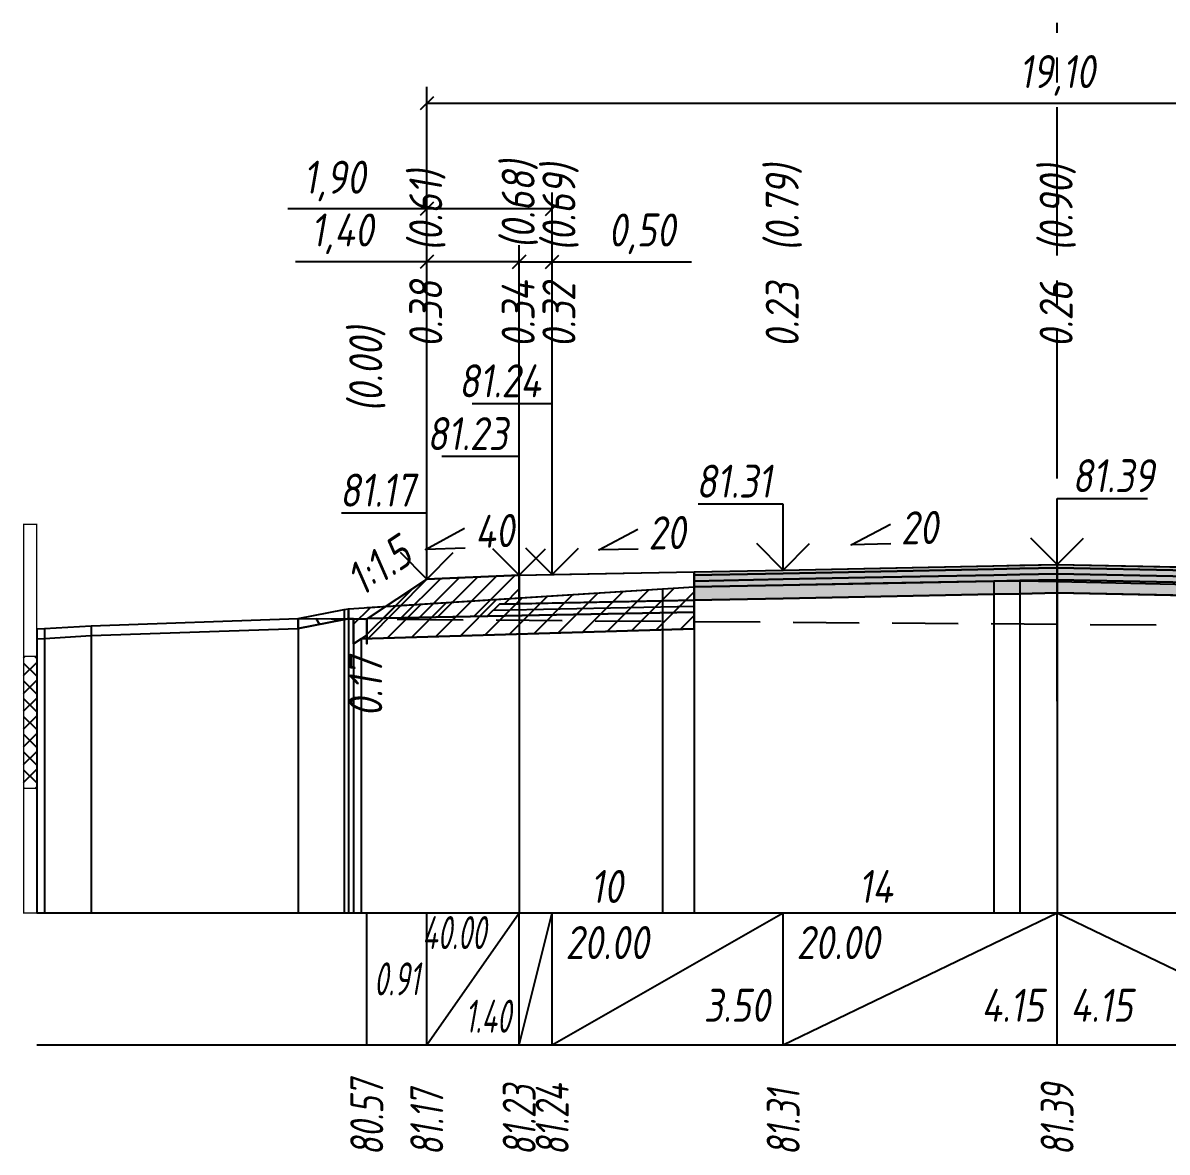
# Model space of a CAD drawing. Extents: x -717 to 1451, y -133302 to 233.
# Drawn here: x 78.9 to 165.6, y -28529.1 to -28443.6 of the extents above; entities that cross this region are included whole.
import ezdxf
from ezdxf.enums import TextEntityAlignment as Align

# ---------------------------------------------------------------- set-up
doc = ezdxf.new("R2010")
doc.units = 0
doc.linetypes.add('осевая2', pattern=[1.125, 0.75, -0.125, 0.125, -0.125])
doc.linetypes.add('штриховая', pattern=[0.75, 0.5, -0.25])
for name, color, linetype in [('Интерполированный поперечник', 2, 'Continuous'), ('Код_514', 1, 'Continuous'), ('Контур_0', 7, 'Continuous'), ('Контур_2521', 7, 'Continuous'), ('Контур_2564', 7, 'Continuous'), ('Контур_2660', 7, 'Continuous'), ('Контур_2665', 7, 'Continuous'), ('Контур_400', 7, 'Continuous'), ('Контур_508', 7, 'Continuous'), ('Контур_512', 7, 'Continuous'), ('Контур_513', 7, 'Continuous'), ('Контур_818', 7, 'Continuous'), ('Красный поперечник', 1, 'Continuous'), ('Линейка абсолютных высот', 7, 'Continuous'), ('Объём_2501', 7, 'Continuous'), ('Объём_2564', 7, 'Continuous'), ('Объём_2650', 7, 'Continuous'), ('Объём_2660', 7, 'Continuous'), ('Объём_2661', 7, 'Continuous'), ('Объём_2662', 7, 'Continuous'), ('Объём_2663', 7, 'Continuous'), ('Объём_2665', 7, 'Continuous'), ('Объём_2666', 7, 'Continuous'), ('Объём_2753', 7, 'Continuous'), ('Ось', 1, 'осевая2'), ('Откосы', 7, 'Continuous'), ('Отметки покрытия', 7, 'Continuous'), ('Рабочие отметки', 7, 'Continuous'), ('Рабочие отметки доп.', 7, 'Continuous'), ('Слои выравнивания', 7, 'Continuous'), ('Таблица', 7, 'Continuous'), ('Уклоны проезжей части', 7, 'Continuous'), ('Черный поперечник', 3, 'Continuous')]:
    doc.layers.add(name, color=color, linetype=linetype)
for name, color, linetype, true_color in [('Контур_2540', 2, 'Continuous', 0xffff00), ('Контур_2560', 2, 'Continuous', 0xffff00), ('Контур_2561', 7, 'Continuous', 0xff8040), ('Контур_2562', 3, 'Continuous', 0x00ff00), ('Контур_2563', 7, 'Continuous', 0xff8000), ('Контур_2570', 7, 'Continuous', 0x80ff00), ('Контур_2583', 3, 'Continuous', 0x00ff00), ('Контур_2725', 7, 'Continuous', 0x323232), ('Контур_2736', 4, 'Continuous', 0x00ffff), ('Контур_2737', 4, 'Continuous', 0x00ffff), ('Контур_2738', 4, 'Continuous', 0x00ffff), ('Контур_2739', 4, 'Continuous', 0x00ffff), ('Контур_2741', 4, 'Continuous', 0x00ffff), ('Контур_2742', 4, 'Continuous', 0x00ffff), ('Контур_2743', 4, 'Continuous', 0x00ffff), ('Контур_2744', 7, 'Continuous', 0xa4ffff), ('Контур_2745', 7, 'Continuous', 0xa4ffff), ('Контур_2747', 4, 'Continuous', 0x00ffff), ('Контур_2748', 4, 'Continuous', 0x00ffff), ('Контур_2749', 4, 'Continuous', 0x00ffff), ('Контур_2750', 4, 'Continuous', 0x00ffff), ('Контур_2751', 4, 'Continuous', 0x00ffff), ('Контур_2752', 4, 'Continuous', 0x00ffff), ('Контур_2760', 7, 'Continuous', 0x323232), ('Контур_2761', 7, 'Continuous', 0x323232), ('Контур_2762', 7, 'Continuous', 0x323232), ('Контур_2763', 7, 'Continuous', 0x323232), ('Контур_402', 7, 'Continuous', 0xff6464), ('Контур_703', 4, 'Continuous', 0x00ffff), ('Контур_705', 4, 'Continuous', 0x00ffff), ('Контур_707', 4, 'Continuous', 0x00ffff), ('Контур_720', 131, 'Continuous', 0xaaffff), ('Объём_2500', 7, 'Continuous', 0xc0c0c0), ('Объём_2520', 7, 'Continuous', 0x80ffff), ('Объём_2540', 2, 'Continuous', 0xffff00), ('Объём_2560', 2, 'Continuous', 0xffff00), ('Объём_2561', 7, 'Continuous', 0xff8040), ('Объём_2562', 3, 'Continuous', 0x00ff00), ('Объём_2563', 7, 'Continuous', 0xff8000), ('Объём_2583', 3, 'Continuous', 0x00ff00), ('Объём_2591', 3, 'Continuous', 0x00ff00), ('Объём_2595', 3, 'Continuous', 0x00ff00), ('Объём_2600', 7, 'Continuous', 0x808000), ('Объём_2746', 2, 'Continuous', 0xffff00)]:
    doc.layers.add(name, color=color, linetype=linetype, true_color=true_color)
doc.styles.get("Standard").update_dxf_attribs({"font": 'txt', "height": 2.5})
doc.styles.add('М', font='romand.shx', dxfattribs={"width": 0.8, "oblique": 10, "height": 2.5})
doc.dimstyles.new('ISO-25', dxfattribs={"dimtxt": 2.5, "dimasz": 2.5, "dimexe": 1.25, "dimexo": 0.625, "dimtad": 1, "dimtxsty": 'Standard', "dimcen": 2.5, "dimadec": 0, "dimazin": 0, "dimtfac": 1, "dimtmove": 0, "dimatfit": 3, "dimfxl": 1, "dimarcsym": 0})

# ---------------------------------------------------------------- blocks, each defined once
blk = doc.blocks.new('_Oblique')
at = {"color": 0, "linetype": 'ByBlock', "lineweight": -2}
blk.add_line((-0.5, -0.5), (0.5, 0.5), dxfattribs=at)
blk = doc.blocks.new('*D642')
at = {"color": 0, "lineweight": -2, "transparency": 16777216}
for p, q in [((109.546, -28485.151), (109.546, -28460.431)), ((116.546, -28484.871), (116.546, -28460.431)), ((109.546, -28461.681), (99.605, -28461.681)), ((116.546, -28461.681), (109.546, -28461.681))]:
    blk.add_line(p, q, dxfattribs=at)
at = {"layer": 'Defpoints', "color": 0, "transparency": 16777216}
for p in [(116.546, -28461.681), (116.546, -28485.496), (109.546, -28485.776)]:
    blk.add_point(p, dxfattribs=at)
at = {"color": 0, "lineweight": -2, "transparency": 16777216, "rotation": 180}
blk.add_blockref('_Oblique', (109.546, -28461.681), dxfattribs=at)
at = {"color": 0, "lineweight": -2, "transparency": 16777216}
blk.add_blockref('_Oblique', (116.546, -28461.681), dxfattribs=at)
at = {"color": 0, "transparency": 16777216, "insert": (103.146, -28459.568), "char_height": 2.5, "width": 8.75, "attachment_point": 5, "style": 'М'}
blk.add_mtext('1,40', dxfattribs=at)
blk = doc.blocks.new('*D644')
at = {"color": 0, "lineweight": -2, "transparency": 16777216}
for p, q in [((116.546, -28484.871), (116.546, -28460.431)), ((119.046, -28484.821), (119.046, -28460.431)), ((116.546, -28461.681), (119.046, -28461.681)), ((119.046, -28461.681), (129.608, -28461.681))]:
    blk.add_line(p, q, dxfattribs=at)
at = {"layer": 'Defpoints', "color": 0, "transparency": 16777216}
for p in [(119.046, -28461.681), (116.546, -28485.496), (119.046, -28485.446)]:
    blk.add_point(p, dxfattribs=at)
at = {"color": 0, "lineweight": -2, "transparency": 16777216, "rotation": 180}
blk.add_blockref('_Oblique', (116.546, -28461.681), dxfattribs=at)
at = {"color": 0, "lineweight": -2, "transparency": 16777216}
blk.add_blockref('_Oblique', (119.046, -28461.681), dxfattribs=at)
at = {"color": 0, "transparency": 16777216, "insert": (125.846, -28459.568), "char_height": 2.5, "width": 9.16667, "attachment_point": 5, "style": 'М'}
blk.add_mtext('0,50', dxfattribs=at)
blk = doc.blocks.new('*D647')
at = {"color": 0, "lineweight": -2, "transparency": 16777216}
for p, q in [((109.546, -28485.151), (109.546, -28456.431)), ((119.046, -28484.821), (119.046, -28456.431)), ((109.546, -28457.681), (99.017, -28457.681)), ((119.046, -28457.681), (109.546, -28457.681))]:
    blk.add_line(p, q, dxfattribs=at)
at = {"layer": 'Defpoints', "color": 0, "transparency": 16777216}
for p in [(119.046, -28457.681), (119.046, -28485.446), (109.546, -28485.776)]:
    blk.add_point(p, dxfattribs=at)
at = {"color": 0, "lineweight": -2, "transparency": 16777216, "rotation": 180}
blk.add_blockref('_Oblique', (109.546, -28457.681), dxfattribs=at)
at = {"color": 0, "lineweight": -2, "transparency": 16777216}
blk.add_blockref('_Oblique', (119.046, -28457.681), dxfattribs=at)
at = {"color": 0, "transparency": 16777216, "insert": (102.558, -28455.568), "char_height": 2.5, "width": 8.75, "attachment_point": 5, "style": 'М'}
blk.add_mtext('1,90', dxfattribs=at)
blk = doc.blocks.new('*D648')
at = {"color": 0, "lineweight": -2, "transparency": 16777216}
for p, q in [((109.546, -28485.151), (109.546, -28448.431)), ((205.046, -28485.151), (205.046, -28448.431)), ((109.546, -28449.681), (205.046, -28449.681))]:
    blk.add_line(p, q, dxfattribs=at)
at = {"layer": 'Defpoints', "color": 0, "transparency": 16777216}
for p in [(205.046, -28449.681), (109.546, -28485.776), (205.046, -28485.776)]:
    blk.add_point(p, dxfattribs=at)
at = {"color": 0, "lineweight": -2, "transparency": 16777216, "rotation": 180}
blk.add_blockref('_Oblique', (109.546, -28449.681), dxfattribs=at)
at = {"color": 0, "lineweight": -2, "transparency": 16777216}
blk.add_blockref('_Oblique', (205.046, -28449.681), dxfattribs=at)
at = {"color": 0, "transparency": 16777216, "insert": (157.296, -28447.568), "char_height": 2.5, "width": 10.41667, "attachment_point": 5, "style": 'М'}
blk.add_mtext('19,10', dxfattribs=at)

msp = doc.modelspace()

# ---------------------------------------------------------------- hatches: boundary and pattern name
at = {"layer": 'Линейка абсолютных высот'}
h = msp.add_hatch(dxfattribs=at)
h.set_pattern_fill('ANSI37', scale=0.3, style=0)
h.set_pattern_definition([(45.0000013, (0, 0), (-0.67351924, 0.67351921), []), (135.0000003, (0, 0), (-0.673519222, -0.67351923), [])])
h.paths.add_polyline_path([(80, -28501.58), (80, -28491.58), (79, -28491.58), (79, -28501.58)])
at = {"layer": 'Объём_2563'}
h = msp.add_hatch(dxfattribs=at)
h.set_pattern_fill('ANSI31', color=256, scale=0.3)
h.paths.add_polyline_path([(109.546, -28485.713), (116.546, -28485.433), (116.546, -28487.583), (115.046, -28487.613), (114.128, -28488.532), (105.046, -28488.713)])
at = {"layer": 'Объём_2600'}
h = msp.add_hatch(dxfattribs=at)
h.set_pattern_fill('ANSI31', color=6, scale=0.4)
h.paths.add_polyline_path([(103.616, -28488.717), (103.616, -28487.967), (129.804, -28486.302), (129.804, -28489.493), (104.564, -28490.25), (104, -28490.632), (104, -28488.737), (103.522, -28488.733)])
h = msp.add_hatch(dxfattribs=at)
h.set_pattern_fill('HONEY', color=5, scale=0.3)
h.paths.add_polyline_path([(99.797, -28488.705), (103.522, -28488.733), (103.293, -28488.772), (99.797, -28489.455)])
at = {"layer": 'Слои выравнивания'}
for color, points in [(2, [(129.804, -28485.168), (136.546, -28485.033), (142.721, -28484.91), (152.503, -28484.714), (154.459, -28484.675), (157.296, -28484.618), (157.296, -28484.868), (154.459, -28484.925), (152.503, -28484.964), (142.721, -28485.16), (136.546, -28485.283), (129.804, -28485.418)]), (2, [(157.296, -28484.618), (177.343, -28485.019), (178.046, -28485.033), (179.385, -28485.06), (179.385, -28485.31), (178.046, -28485.283), (177.343, -28485.269), (157.296, -28484.868)]), (3, [(129.804, -28485.418), (136.546, -28485.283), (142.721, -28485.16), (152.503, -28484.964), (154.459, -28484.925), (157.296, -28484.868), (157.296, -28485.318), (154.459, -28485.375), (152.503, -28485.414), (142.721, -28485.61), (136.546, -28485.733), (129.804, -28485.868)]), (4, [(129.804, -28485.868), (136.546, -28485.733), (142.721, -28485.61), (152.503, -28485.414), (154.459, -28485.375), (157.296, -28485.318), (157.296, -28485.768), (154.459, -28485.825), (152.503, -28485.864), (142.721, -28486.06), (136.546, -28486.183), (129.804, -28486.318)]), (3, [(157.296, -28484.868), (177.343, -28485.269), (178.046, -28485.283), (179.385, -28485.31), (179.385, -28485.76), (178.046, -28485.733), (177.343, -28485.719), (157.296, -28485.318)]), (4, [(157.296, -28485.318), (177.343, -28485.719), (178.046, -28485.733), (179.385, -28485.76), (179.385, -28486.21), (178.046, -28486.183), (177.343, -28486.169), (157.296, -28485.768)]), (5, [(129.804, -28486.318), (136.546, -28486.183), (142.721, -28486.06), (152.503, -28485.864), (154.459, -28485.825), (157.296, -28485.768), (157.296, -28486.768), (154.459, -28486.825), (152.503, -28486.864), (142.721, -28487.06), (136.546, -28487.183), (129.804, -28487.318)]), (5, [(157.296, -28485.768), (177.343, -28486.169), (178.046, -28486.183), (179.385, -28486.21), (179.385, -28487.21), (178.046, -28487.183), (177.343, -28487.169), (157.296, -28486.768)])]:
    msp.add_hatch(color=color, dxfattribs=at).paths.add_polyline_path(points)

# ---------------------------------------------------------------- linework, layer by layer
at = {"layer": 'Интерполированный поперечник', "linetype": 'штриховая', "ltscale": 10, "flags": 128}
msp.add_lwpolyline([(99.797, -28488.705), (209.634, -28489.521)], dxfattribs=at)
at = {"layer": 'Код_514'}
for p, q in [((105, -28521), (105, -28511)), ((109.546, -28521), (109.546, -28511)), ((109.546, -28521), (116.546, -28511)), ((116.546, -28521), (116.546, -28511)), ((116.546, -28521), (119.046, -28511)), ((119.046, -28521), (119.046, -28511)), ((119.046, -28521), (136.546, -28511)), ((136.546, -28521), (136.546, -28511)), ((136.546, -28521), (157.296, -28511)), ((157.296, -28521), (157.296, -28511)), ((157.296, -28511), (178.046, -28521))]:
    msp.add_line(p, q, dxfattribs=at)
at = {"layer": 'Контур_0', "flags": 128}
for points in [[(119.046, -28487.533), (116.546, -28487.583), (116.546, -28485.433), (129.804, -28485.168), (129.804, -28487.318), (119.046, -28487.533), (119.046, -28487.533)], [(109.546, -28485.713), (105, -28488.744), (105, -28488.744), (105, -28488.744), (105, -28488.744), (105, -28488.744), (105, -28488.744), (105, -28488.744), (105, -28488.744), (105, -28488.744), (105, -28488.744), (105, -28488.744), (105, -28488.744), (105, -28488.744), (105, -28488.744), (105, -28490.632)], [(109.546, -28485.713), (105, -28488.744), (105, -28488.744), (105, -28488.744), (105, -28488.744), (105, -28488.744), (105, -28488.744), (105, -28488.744), (105, -28488.744), (105, -28488.744), (105, -28488.744), (105, -28488.744), (105, -28488.744), (105, -28488.744), (105, -28488.744), (105, -28490.632), (105, -28490.632), (105, -28488.744), (105, -28488.744), (105, -28488.744), (105, -28488.744), (105, -28488.744), (105, -28488.744), (105, -28488.744), (105, -28488.744), (105, -28488.744), (105, -28488.744), (105, -28488.744), (105, -28488.744), (105, -28488.744)], [(105.046, -28488.713), (114.128, -28488.532), (115.046, -28487.613), (116.546, -28487.583)], [(115.046, -28487.613), (129.804, -28487.318), (129.804, -28488.218), (114.128, -28488.532), (115.046, -28487.613), (115.046, -28487.613)]]:
    msp.add_lwpolyline(points, dxfattribs=at)
at = {"layer": 'Контур_2521', "color": 250, "flags": 128}
msp.add_lwpolyline([(114.587, -28488.073), (129.804, -28487.768)], dxfattribs=at)
at = {"layer": 'Контур_2540', "flags": 128}
msp.add_lwpolyline([(105.046, -28488.713), (129.804, -28488.218), (129.804, -28489.493), (104.564, -28490.25), (105, -28489.955), (105, -28488.744), (105.046, -28488.713), (105.046, -28488.713)], dxfattribs=at)
at = {"layer": 'Контур_2560', "flags": 128}
msp.add_lwpolyline([(109.546, -28485.713), (109.546, -28485.713), (109.546, -28485.713), (116.546, -28485.433)], dxfattribs=at)
at = {"layer": 'Контур_2561', "flags": 128}
msp.add_lwpolyline([(116.546, -28485.433), (116.546, -28485.433), (109.546, -28485.713), (109.546, -28485.713), (116.546, -28485.433)], dxfattribs=at)
at = {"layer": 'Контур_2562', "flags": 128}
msp.add_lwpolyline([(109.546, -28485.713), (109.546, -28485.713), (109.546, -28485.713), (109.546, -28485.713), (109.546, -28485.713)], dxfattribs=at)
at = {"layer": 'Контур_2563', "flags": 128}
msp.add_lwpolyline([(109.546, -28485.713), (116.546, -28485.433), (116.546, -28487.583), (115.046, -28487.613), (114.128, -28488.532), (105.046, -28488.713), (109.546, -28485.713), (109.546, -28485.713)], dxfattribs=at)
at = {"layer": 'Контур_2564', "flags": 128}
msp.add_lwpolyline([(109.546, -28485.713), (116.546, -28485.433)], dxfattribs=at)
at = {"layer": 'Контур_2570', "flags": 128}
msp.add_lwpolyline([(80, -28490.233), (80.59, -28490.219), (84.118, -28490), (99.797, -28489.455), (99.797, -28489.455), (103.293, -28488.772), (103.616, -28488.717), (103.616, -28487.967), (127.399, -28486.451), (129.804, -28486.302), (152.503, -28485.876), (154.459, -28485.845), (157.296, -28485.908), (177.343, -28486.354)], dxfattribs=at)
at = {"layer": 'Контур_2583', "flags": 128}
msp.add_lwpolyline([(104, -28490.632), (105, -28489.955), (105, -28488.744), (104, -28488.744), (104, -28490.632)], dxfattribs=at)
at = {"layer": 'Контур_2660', "flags": 128}
msp.add_lwpolyline([(104.564, -28490.25), (129.804, -28489.493)], dxfattribs=at)
at = {"layer": 'Контур_2665', "flags": 128}
msp.add_lwpolyline([(109.546, -28485.713), (109.546, -28485.713)], dxfattribs=at)
at = {"layer": 'Контур_2725', "flags": 128}
msp.add_lwpolyline([(129.804, -28487.318), (136.546, -28487.183), (142.721, -28487.06), (152.503, -28486.864), (154.459, -28486.825), (157.296, -28486.768), (177.343, -28487.169), (178.046, -28487.183), (179.385, -28487.21)], dxfattribs=at)
at = {"layer": 'Контур_2736', "flags": 128}
msp.add_lwpolyline([(109.546, -28485.713), (105, -28488.744)], dxfattribs=at)
at = {"layer": 'Контур_2737', "flags": 128}
msp.add_lwpolyline([(105, -28488.744), (105, -28488.744)], dxfattribs=at)
at = {"layer": 'Контур_2738', "flags": 128}
msp.add_lwpolyline([(105, -28488.744), (105, -28488.744)], dxfattribs=at)
at = {"layer": 'Контур_2739', "flags": 128}
msp.add_lwpolyline([(105, -28488.744), (105, -28488.744)], dxfattribs=at)
at = {"layer": 'Контур_2741', "flags": 128}
msp.add_lwpolyline([(105, -28488.744), (105, -28488.744)], dxfattribs=at)
at = {"layer": 'Контур_2742', "flags": 128}
msp.add_lwpolyline([(105, -28488.744), (105, -28488.744)], dxfattribs=at)
at = {"layer": 'Контур_2743', "flags": 128}
msp.add_lwpolyline([(105, -28488.744), (105, -28488.744)], dxfattribs=at)
at = {"layer": 'Контур_2744', "flags": 128}
msp.add_lwpolyline([(105, -28488.744), (105, -28488.744)], dxfattribs=at)
msp.add_lwpolyline([(105, -28488.744), (105, -28488.744)], dxfattribs=at)
msp.add_lwpolyline([(105, -28488.744), (105, -28488.744)], dxfattribs=at)
msp.add_lwpolyline([(105, -28488.744), (105, -28488.744)], dxfattribs=at)
msp.add_lwpolyline([(105, -28488.744), (105, -28488.744)], dxfattribs=at)
msp.add_lwpolyline([(105, -28488.744), (105, -28488.744)], dxfattribs=at)
at = {"layer": 'Контур_2745', "flags": 128}
msp.add_lwpolyline([(105, -28488.744), (105, -28488.744)], dxfattribs=at)
msp.add_lwpolyline([(105, -28488.744), (105, -28488.744)], dxfattribs=at)
msp.add_lwpolyline([(105, -28488.744), (105, -28488.744)], dxfattribs=at)
msp.add_lwpolyline([(105, -28488.744), (105, -28488.744)], dxfattribs=at)
msp.add_lwpolyline([(105, -28488.744), (105, -28488.744)], dxfattribs=at)
msp.add_lwpolyline([(105, -28488.744), (105, -28488.744)], dxfattribs=at)
at = {"layer": 'Контур_2747', "flags": 128}
msp.add_lwpolyline([(105, -28488.744), (105, -28488.744)], dxfattribs=at)
at = {"layer": 'Контур_2748', "flags": 128}
msp.add_lwpolyline([(105, -28488.744), (105, -28488.744)], dxfattribs=at)
at = {"layer": 'Контур_2749', "flags": 128}
msp.add_lwpolyline([(105, -28488.744), (105, -28488.744)], dxfattribs=at)
at = {"layer": 'Контур_2750', "flags": 128}
msp.add_lwpolyline([(105, -28488.744), (105, -28488.744)], dxfattribs=at)
at = {"layer": 'Контур_2751', "flags": 128}
msp.add_lwpolyline([(105, -28488.744), (105, -28488.744)], dxfattribs=at)
at = {"layer": 'Контур_2752', "flags": 128}
msp.add_lwpolyline([(105, -28488.744), (105, -28488.744)], dxfattribs=at)
at = {"layer": 'Контур_2760', "flags": 128}
msp.add_lwpolyline([(129.804, -28485.168), (136.546, -28485.033), (142.721, -28484.91), (152.503, -28484.714), (154.459, -28484.675), (157.296, -28484.618), (177.343, -28485.019), (178.046, -28485.033), (179.385, -28485.06)], dxfattribs=at)
at = {"layer": 'Контур_2761', "flags": 128}
msp.add_lwpolyline([(129.804, -28485.418), (136.546, -28485.283), (142.721, -28485.16), (152.503, -28484.964), (154.459, -28484.925), (157.296, -28484.868), (177.343, -28485.269), (178.046, -28485.283), (179.385, -28485.31)], dxfattribs=at)
at = {"layer": 'Контур_2762', "flags": 128}
msp.add_lwpolyline([(129.804, -28485.868), (136.546, -28485.733), (142.721, -28485.61), (152.503, -28485.414), (154.459, -28485.375), (157.296, -28485.318), (177.343, -28485.719), (178.046, -28485.733), (179.385, -28485.76)], dxfattribs=at)
at = {"layer": 'Контур_2763', "flags": 128}
msp.add_lwpolyline([(129.804, -28486.318), (136.546, -28486.183), (142.721, -28486.06), (152.503, -28485.864), (154.459, -28485.825), (157.296, -28485.768), (177.343, -28486.169), (178.046, -28486.183), (179.385, -28486.21)], dxfattribs=at)
at = {"layer": 'Контур_400', "flags": 128}
for points in [[(116.546, -28485.433), (119.046, -28485.383), (119.046, -28485.383), (119.046, -28485.383), (119.046, -28485.383), (119.046, -28485.383), (119.046, -28485.383), (136.546, -28485.033), (157.296, -28484.618)], [(157.296, -28484.618), (178.046, -28485.033), (195.546, -28485.383), (195.546, -28485.383), (195.546, -28485.383), (195.546, -28485.383), (195.546, -28485.383), (195.546, -28485.383), (198.046, -28485.433)]]:
    msp.add_lwpolyline(points, dxfattribs=at)
at = {"layer": 'Контур_402', "flags": 128}
msp.add_lwpolyline([(104.564, -28490.25), (129.804, -28489.493), (129.804, -28487.318), (157.296, -28486.768), (179.385, -28487.21), (179.385, -28489.331), (210.596, -28490.267)], dxfattribs=at)
at = {"layer": 'Контур_508', "flags": 128}
msp.add_lwpolyline([(104, -28490.632), (104.564, -28490.25), (129.804, -28489.493), (129.804, -28487.318), (157.296, -28486.768), (179.385, -28487.21), (179.385, -28489.331), (210.596, -28490.267), (210.596, -28490.615), (212.673, -28492), (212.976, -28492), (214.976, -28492), (215.279, -28492), (218.726, -28489.702), (218.726, -28488.5), (218.734, -28488.495)], dxfattribs=at)
at = {"layer": 'Контур_512', "flags": 128}
msp.add_lwpolyline([(104, -28490.632), (104.564, -28490.25), (129.804, -28489.493)], dxfattribs=at)
at = {"layer": 'Контур_513', "flags": 128}
msp.add_lwpolyline([(104, -28490.632), (104.564, -28490.25), (129.804, -28489.493), (129.804, -28487.318), (157.296, -28486.768), (179.385, -28487.21), (179.385, -28489.331), (210.596, -28490.267), (210.596, -28490.615), (212.673, -28492), (212.976, -28492), (214.976, -28492), (215.279, -28492), (218.726, -28489.702), (218.726, -28488.5), (218.734, -28488.495)], dxfattribs=at)
at = {"layer": 'Контур_703', "flags": 128}
for points in [[(109.546, -28485.713), (105, -28488.744)], [(105, -28488.744), (105, -28490.632)]]:
    msp.add_lwpolyline(points, dxfattribs=at)
at = {"layer": 'Контур_705', "flags": 128}
msp.add_lwpolyline([(105, -28488.744), (105, -28488.744)], dxfattribs=at)
at = {"layer": 'Контур_707', "flags": 128}
msp.add_lwpolyline([(105, -28490.632), (105, -28488.744)], dxfattribs=at)
at = {"layer": 'Контур_720', "flags": 128}
msp.add_lwpolyline([(105, -28490.632), (105, -28490.632)], dxfattribs=at)
at = {"layer": 'Контур_818', "flags": 128}
msp.add_lwpolyline([(105, -28487.879), (127.399, -28486.451), (129.804, -28486.302), (152.503, -28485.876), (154.459, -28485.845), (157.296, -28485.908), (177.343, -28486.354), (179.385, -28486.401), (200.857, -28487.737), (202.289, -28487.805), (202.289, -28488.555), (208.588, -28490.017), (209.634, -28490.271), (209.634, -28490.271), (218.734, -28489.245)], dxfattribs=at)
at = {"layer": 'Красный поперечник'}
for p, q in [((136.546, -28485.033), (157.296, -28484.618)), ((157.296, -28484.618), (178.046, -28485.033)), ((109.546, -28485.713), (116.546, -28485.433)), ((116.546, -28485.433), (119.046, -28485.383)), ((119.046, -28485.383), (136.546, -28485.033)), ((105, -28488.744), (109.546, -28485.713)), ((129.804, -28489.493), (129.804, -28511)), ((104, -28490.632), (104, -28511)), ((104.564, -28490.25), (104.564, -28511))]:
    msp.add_line(p, q, dxfattribs=at)
at = {"layer": 'Линейка абсолютных высот', "color": 7, "const_width": 0.1, "flags": 128}
for points in [[(80, -28491.58), (80, -28481.58), (79, -28481.58), (79, -28491.58), (80, -28491.58)], [(80, -28501.58), (80, -28491.58), (79, -28491.58), (79, -28501.58), (80, -28501.58)], [(80, -28511), (80, -28501.58), (79, -28501.58), (79, -28511), (80, -28511)]]:
    msp.add_lwpolyline(points, dxfattribs=at)
at = {"layer": 'Объём_2500', "flags": 128}
msp.add_lwpolyline([(119.046, -28487.533), (116.546, -28487.583), (116.546, -28485.433), (129.804, -28485.168), (129.804, -28487.318), (119.046, -28487.533), (119.046, -28487.533)], dxfattribs=at)
at = {"layer": 'Объём_2501', "flags": 128}
for points in [[(116.546, -28485.433), (119.046, -28485.383), (119.046, -28485.383), (119.046, -28485.383), (119.046, -28485.383), (119.046, -28485.383), (119.046, -28485.383), (136.546, -28485.033), (157.296, -28484.618)], [(157.296, -28484.618), (178.046, -28485.033), (195.546, -28485.383), (195.546, -28485.383), (195.546, -28485.383), (195.546, -28485.383), (195.546, -28485.383), (195.546, -28485.383), (198.046, -28485.433)]]:
    msp.add_lwpolyline(points, dxfattribs=at)
at = {"layer": 'Объём_2520', "color": 250, "flags": 128}
msp.add_lwpolyline([(115.046, -28487.613), (129.804, -28487.318), (129.804, -28488.218), (114.128, -28488.532), (115.046, -28487.613), (115.046, -28487.613)], dxfattribs=at)
at = {"layer": 'Объём_2540', "flags": 128}
msp.add_lwpolyline([(105.046, -28488.713), (129.804, -28488.218), (129.804, -28489.493), (104.564, -28490.25), (105, -28489.955), (105, -28488.744), (105.046, -28488.713), (105.046, -28488.713)], dxfattribs=at)
at = {"layer": 'Объём_2560', "flags": 128}
msp.add_lwpolyline([(109.546, -28485.713), (109.546, -28485.713), (109.546, -28485.713), (116.546, -28485.433)], dxfattribs=at)
at = {"layer": 'Объём_2561', "flags": 128}
msp.add_lwpolyline([(116.546, -28485.433), (116.546, -28485.433), (109.546, -28485.713), (109.546, -28485.713), (116.546, -28485.433)], dxfattribs=at)
at = {"layer": 'Объём_2562', "flags": 128}
msp.add_lwpolyline([(109.546, -28485.713), (109.546, -28485.713), (109.546, -28485.713), (109.546, -28485.713), (109.546, -28485.713)], dxfattribs=at)
at = {"layer": 'Объём_2563', "color": 250, "flags": 128}
msp.add_lwpolyline([(109.546, -28485.713), (116.546, -28485.433), (116.546, -28487.583), (115.046, -28487.613), (114.128, -28488.532), (105.046, -28488.713), (109.546, -28485.713), (109.546, -28485.713)], dxfattribs=at)
at = {"layer": 'Объём_2564', "flags": 128}
msp.add_lwpolyline([(109.546, -28485.713), (116.546, -28485.433)], dxfattribs=at)
at = {"layer": 'Объём_2583', "flags": 128}
msp.add_lwpolyline([(104, -28490.632), (105, -28489.955), (105, -28488.744), (104, -28488.744), (104, -28490.632)], dxfattribs=at)
at = {"layer": 'Объём_2591', "flags": 128}
msp.add_lwpolyline([(105, -28488.744), (105, -28490.632), (105, -28488.744)], dxfattribs=at)
at = {"layer": 'Объём_2595', "flags": 128}
msp.add_lwpolyline([(105, -28488.744), (105, -28490.632), (105, -28488.744)], dxfattribs=at)
at = {"layer": 'Объём_2600', "color": 5, "flags": 128}
msp.add_lwpolyline([(99.797, -28488.705), (103.522, -28488.733), (103.293, -28488.772), (99.797, -28489.455), (99.797, -28488.705), (99.797, -28488.705)], dxfattribs=at)
at = {"layer": 'Объём_2650', "color": 6, "flags": 128}
msp.add_lwpolyline([(103.616, -28488.717), (103.616, -28487.967), (129.804, -28486.302), (129.804, -28489.493), (104.564, -28490.25), (104, -28490.632), (104, -28488.737), (103.522, -28488.733), (103.616, -28488.717), (103.616, -28488.717)], dxfattribs=at)
at = {"layer": 'Объём_2660', "flags": 128}
msp.add_lwpolyline([(104.564, -28490.25), (129.804, -28489.493)], dxfattribs=at)
at = {"layer": 'Объём_2661', "flags": 128}
msp.add_lwpolyline([(109.546, -28485.713), (105, -28488.744), (105, -28490.308)], dxfattribs=at)
at = {"layer": 'Объём_2662', "flags": 128}
msp.add_lwpolyline([(105, -28490.308), (105, -28488.744)], dxfattribs=at)
at = {"layer": 'Объём_2663', "flags": 128}
msp.add_lwpolyline([(105, -28490.308), (105, -28490.632), (105, -28490.308)], dxfattribs=at)
at = {"layer": 'Объём_2665', "flags": 128}
msp.add_lwpolyline([(109.546, -28485.713), (109.546, -28485.713)], dxfattribs=at)
at = {"layer": 'Объём_2666', "flags": 128}
msp.add_lwpolyline([(109.546, -28485.713), (105, -28490.308)], dxfattribs=at)
at = {"layer": 'Объём_2746', "flags": 128}
msp.add_lwpolyline([(106.435, -28487.787), (129.804, -28486.302), (129.804, -28489.493), (105, -28490.237), (105, -28488.744), (106.435, -28487.787), (106.435, -28487.787)], dxfattribs=at)
at = {"layer": 'Объём_2753', "flags": 128}
msp.add_lwpolyline([(129.804, -28485.168), (129.804, -28485.168)], dxfattribs=at)
at = {"layer": 'Ось', "ltscale": 15}
msp.add_line((157.296, -28494.971), (157.296, -28443.589), dxfattribs=at)
at = {"layer": 'Откосы', "color": 1, "flags": 128}
for points in [[(112.456, -28483.365), (109.459, -28483.485), (112.397, -28481.866)], [(125.57, -28483.442), (122.571, -28483.502), (125.54, -28481.942)], [(144.695, -28483.059), (141.696, -28483.119), (144.665, -28481.559)]]:
    msp.add_lwpolyline(points, dxfattribs=at)
at = {"layer": 'Отметки покрытия', "color": 1}
for p, q in [((119.046, -28472.433), (112.996, -28472.433)), ((119.046, -28485.383), (119.046, -28472.433)), ((116.546, -28476.433), (110.696, -28476.433)), ((116.546, -28485.433), (116.546, -28476.433)), ((136.546, -28480.033), (130.096, -28480.033)), ((136.546, -28485.033), (136.546, -28480.033)), ((157.296, -28484.618), (157.296, -28479.618)), ((157.296, -28479.618), (164.146, -28479.618)), ((109.546, -28480.713), (103.096, -28480.713)), ((109.546, -28485.713), (109.546, -28480.713)), ((157.296, -28484.618), (155.296, -28482.618)), ((157.296, -28484.618), (159.296, -28482.618)), ((109.546, -28485.713), (107.546, -28483.713)), ((109.546, -28485.713), (111.546, -28483.713)), ((116.546, -28485.433), (114.546, -28483.433)), ((116.546, -28485.433), (118.546, -28483.433)), ((119.046, -28485.383), (117.046, -28483.383)), ((119.046, -28485.383), (121.046, -28483.383)), ((136.546, -28485.033), (134.546, -28483.033)), ((136.546, -28485.033), (138.546, -28483.033))]:
    msp.add_line(p, q, dxfattribs=at)
at = {"layer": 'Слои выравнивания'}
for p, q in [((157.296, -28484.618), (157.296, -28511)), ((116.546, -28485.433), (116.546, -28511)), ((129.804, -28485.168), (129.804, -28511))]:
    msp.add_line(p, q, dxfattribs=at)
at = {"layer": 'Слои выравнивания', "color": 2, "flags": 128}
for points in [[(129.804, -28485.168), (136.546, -28485.033), (142.721, -28484.91), (152.503, -28484.714), (154.459, -28484.675), (157.296, -28484.618), (157.296, -28484.868), (154.459, -28484.925), (152.503, -28484.964), (142.721, -28485.16), (136.546, -28485.283), (129.804, -28485.418)], [(157.296, -28484.618), (177.343, -28485.019), (178.046, -28485.033), (179.385, -28485.06), (179.385, -28485.31), (178.046, -28485.283), (177.343, -28485.269), (157.296, -28484.868)]]:
    msp.add_lwpolyline(points, close=True, dxfattribs=at)
at = {"layer": 'Слои выравнивания', "color": 3, "flags": 128}
for points in [[(129.804, -28485.418), (136.546, -28485.283), (142.721, -28485.16), (152.503, -28484.964), (154.459, -28484.925), (157.296, -28484.868), (157.296, -28485.318), (154.459, -28485.375), (152.503, -28485.414), (142.721, -28485.61), (136.546, -28485.733), (129.804, -28485.868)], [(157.296, -28484.868), (177.343, -28485.269), (178.046, -28485.283), (179.385, -28485.31), (179.385, -28485.76), (178.046, -28485.733), (177.343, -28485.719), (157.296, -28485.318)]]:
    msp.add_lwpolyline(points, close=True, dxfattribs=at)
at = {"layer": 'Слои выравнивания', "color": 4, "flags": 128}
for points in [[(129.804, -28485.868), (136.546, -28485.733), (142.721, -28485.61), (152.503, -28485.414), (154.459, -28485.375), (157.296, -28485.318), (157.296, -28485.768), (154.459, -28485.825), (152.503, -28485.864), (142.721, -28486.06), (136.546, -28486.183), (129.804, -28486.318)], [(157.296, -28485.318), (177.343, -28485.719), (178.046, -28485.733), (179.385, -28485.76), (179.385, -28486.21), (178.046, -28486.183), (177.343, -28486.169), (157.296, -28485.768)]]:
    msp.add_lwpolyline(points, close=True, dxfattribs=at)
at = {"layer": 'Слои выравнивания', "color": 5, "flags": 128}
for points in [[(129.804, -28486.318), (136.546, -28486.183), (142.721, -28486.06), (152.503, -28485.864), (154.459, -28485.825), (157.296, -28485.768), (157.296, -28486.768), (154.459, -28486.825), (152.503, -28486.864), (142.721, -28487.06), (136.546, -28487.183), (129.804, -28487.318)], [(157.296, -28485.768), (177.343, -28486.169), (178.046, -28486.183), (179.385, -28486.21), (179.385, -28487.21), (178.046, -28487.183), (177.343, -28487.169), (157.296, -28486.768)]]:
    msp.add_lwpolyline(points, close=True, dxfattribs=at)
at = {"layer": 'Таблица'}
for p, q in [((80, -28511), (243.734, -28511)), ((80, -28521), (243.734, -28521))]:
    msp.add_line(p, q, dxfattribs=at)
at = {"layer": 'Черный поперечник', "color": 7}
for p, q in [((129.804, -28486.302), (129.804, -28511)), ((152.503, -28485.876), (152.503, -28511)), ((154.459, -28485.845), (154.459, -28511)), ((157.296, -28485.908), (157.296, -28511)), ((127.399, -28486.451), (127.399, -28511)), ((103.293, -28488.022), (103.293, -28511)), ((103.616, -28487.967), (103.616, -28511)), ((99.797, -28488.705), (99.797, -28511)), ((80, -28489.483), (80, -28511)), ((80.59, -28489.469), (80.59, -28511)), ((84.118, -28489.25), (84.118, -28511))]:
    msp.add_line(p, q, dxfattribs=at)
at = {"layer": 'Черный поперечник', "flags": 128}
msp.add_lwpolyline([(80, -28489.483), (80.59, -28489.469), (84.118, -28489.25), (99.797, -28488.705), (103.293, -28488.022), (103.616, -28487.967), (127.399, -28486.451), (129.804, -28486.302), (152.503, -28485.876), (154.459, -28485.845), (157.296, -28485.908), (177.343, -28486.354), (179.385, -28486.401), (200.857, -28487.737), (202.289, -28487.805), (208.588, -28489.267), (209.634, -28489.521), (223.312, -28487.978), (225.951, -28487.896), (243.049, -28489.653), (243.734, -28489.69)], dxfattribs=at)

# ---------------------------------------------------------------- texts
at = {"layer": 'Код_514', "style": 'М', "oblique": 10}
for s, width, p in [('40.00', 0.6, (109.189, -28511.246)), ('20.00', 0.8, (120.046, -28512)), ('20.00', 0.8, (137.546, -28512))]:
    msp.add_text(s, height=2.5, dxfattribs=dict(at, width=width)).set_placement(p, align=Align.TOP_LEFT)
at = {"layer": 'Код_514', "style": 'М', "oblique": 10, "width": 0.6}
msp.add_text('0.91', height=2.5, dxfattribs=at).set_placement((107.273, -28516), align=Align.MIDDLE_CENTER)
at = {"layer": 'Код_514', "style": 'М', "oblique": 10}
for s, width, p in [('3.50', 0.8, (135.546, -28520)), ('4.15', 0.8, (156.296, -28520)), ('1.40', 0.6, (115.923, -28520.829))]:
    msp.add_text(s, height=2.5, dxfattribs=dict(at, width=width)).set_placement(p, align=Align.BOTTOM_RIGHT)
at = {"layer": 'Код_514', "style": 'М', "oblique": 10, "width": 0.8}
msp.add_text('4.15', height=2.5, dxfattribs=at).set_placement((158.296, -28520), align=Align.BOTTOM_LEFT)
at = {"layer": 'Код_514', "style": 'М', "oblique": 10, "width": 0.7}
for s, p in [('80.57', (105, -28529.382)), ('81.17', (109.546, -28529.382)), ('81.23', (116.546, -28529.382)), ('81.24', (119.046, -28529.382)), ('81.31', (136.546, -28529.382)), ('81.39', (157.296, -28529.382))]:
    msp.add_text(s, height=2.5, rotation=90, dxfattribs=at).set_placement(p, align=Align.MIDDLE_LEFT)
at = {"layer": 'Отметки покрытия', "color": 1, "style": 'М', "oblique": 10, "width": 0.8}
for s, p in [('81.24', (118.187, -28472.702)), ('81.23', (115.687, -28476.702)), ('81.17', (108.687, -28480.982)), ('81.31', (135.687, -28480.302))]:
    msp.add_text(s, height=2.5, dxfattribs=at).set_placement(p, align=Align.BOTTOM_RIGHT)
msp.add_text('81.39', height=2.5, dxfattribs=at).set_placement((158.437, -28479.887), align=Align.BOTTOM_LEFT)
at = {"layer": 'Рабочие отметки', "color": 1, "style": 'М', "oblique": 10, "width": 0.8}
for s, p in [('0.38', (109.468, -28468.183)), ('0.34', (116.468, -28468.183)), ('0.32', (119.556, -28468.183)), ('0.23', (136.468, -28468.183)), ('0.26', (157.218, -28468.183))]:
    msp.add_text(s, height=2.5, rotation=90, dxfattribs=at).set_placement(p, align=Align.MIDDLE_LEFT)
msp.add_text('0.17', height=2.5, rotation=90, dxfattribs=at).set_placement((104.922, -28491.602), align=Align.MIDDLE_RIGHT)
at = {"layer": 'Рабочие отметки доп.', "color": 1, "style": 'М', "oblique": 10, "width": 0.8}
for s, p in [('(0.68)', (116.468, -28460.683)), ('(0.69)', (119.556, -28460.883)), ('(0.79)', (136.468, -28460.883)), ('(0.90)', (157.218, -28460.883)), ('(0.61)', (109.468, -28460.883)), ('(0.00)', (104.922, -28473.053))]:
    msp.add_text(s, height=2.5, rotation=90, dxfattribs=at).set_placement(p, align=Align.MIDDLE_LEFT)
at = {"layer": 'Слои выравнивания', "style": 'М', "oblique": 10, "width": 0.8}
for s, p in [('10', (123.175, -28511)), ('14', (143.55, -28511))]:
    msp.add_text(s, height=2.5, dxfattribs=at).set_placement(p, align=Align.BOTTOM_CENTER)
at = {"layer": 'Уклоны проезжей части', "color": 1, "style": 'М', "oblique": 10, "width": 0.8}
for s, rotation, p in [('40', 2.29061, (114.761, -28484.081)), ('20', 1.14576, (127.776, -28484.209)), ('20', 1.14576, (146.901, -28483.826)), ('1:1.5', 33.69007, (107.046, -28486.35))]:
    msp.add_text(s, height=2.5, rotation=rotation, dxfattribs=at).set_placement(p, align=Align.BOTTOM_CENTER)

# ---------------------------------------------------------------- dimensions: what is measured, and where the dimension line sits
at = {"color": 5}
dim = msp.add_linear_dim(base=(205.046, -28449.681), p1=(109.546, -28485.776), p2=(205.046, -28485.776), angle=180, dimstyle='ISO-25', override={"dimasz": 1, "dimlfac": 0.2, "dimzin": 0, "dimtxsty": 'М', "dimblk1": 'Oblique', "dimblk2": 'Oblique', "dimsah": 1}, dxfattribs=at)
dim.commit()
dim.dimension.update_dxf_attribs({"geometry": '*D648', "text_midpoint": (157.296, -28447.568)})
for base, p1, p2, picture, middle in [((119.046, -28457.681), (109.546, -28485.776), (119.046, -28485.446), '*D647', (102.558, -28457.681)), ((116.546, -28461.681), (109.546, -28485.776), (116.546, -28485.496), '*D642', (103.146, -28461.681)), ((119.046, -28461.681), (116.546, -28485.496), (119.046, -28485.446), '*D644', (125.846, -28461.681))]:
    dim = msp.add_linear_dim(base=base, p1=p1, p2=p2, angle=180, dimstyle='ISO-25', override={"dimasz": 1, "dimlfac": 0.2, "dimzin": 0, "dimtxsty": 'М', "dimblk1": 'Oblique', "dimblk2": 'Oblique', "dimsah": 1}, dxfattribs=at)
    dim.commit()
    dim.dimension.update_dxf_attribs({"geometry": picture, "text_midpoint": middle, "dimtype": 160})

doc.saveas('drawing.dxf')
